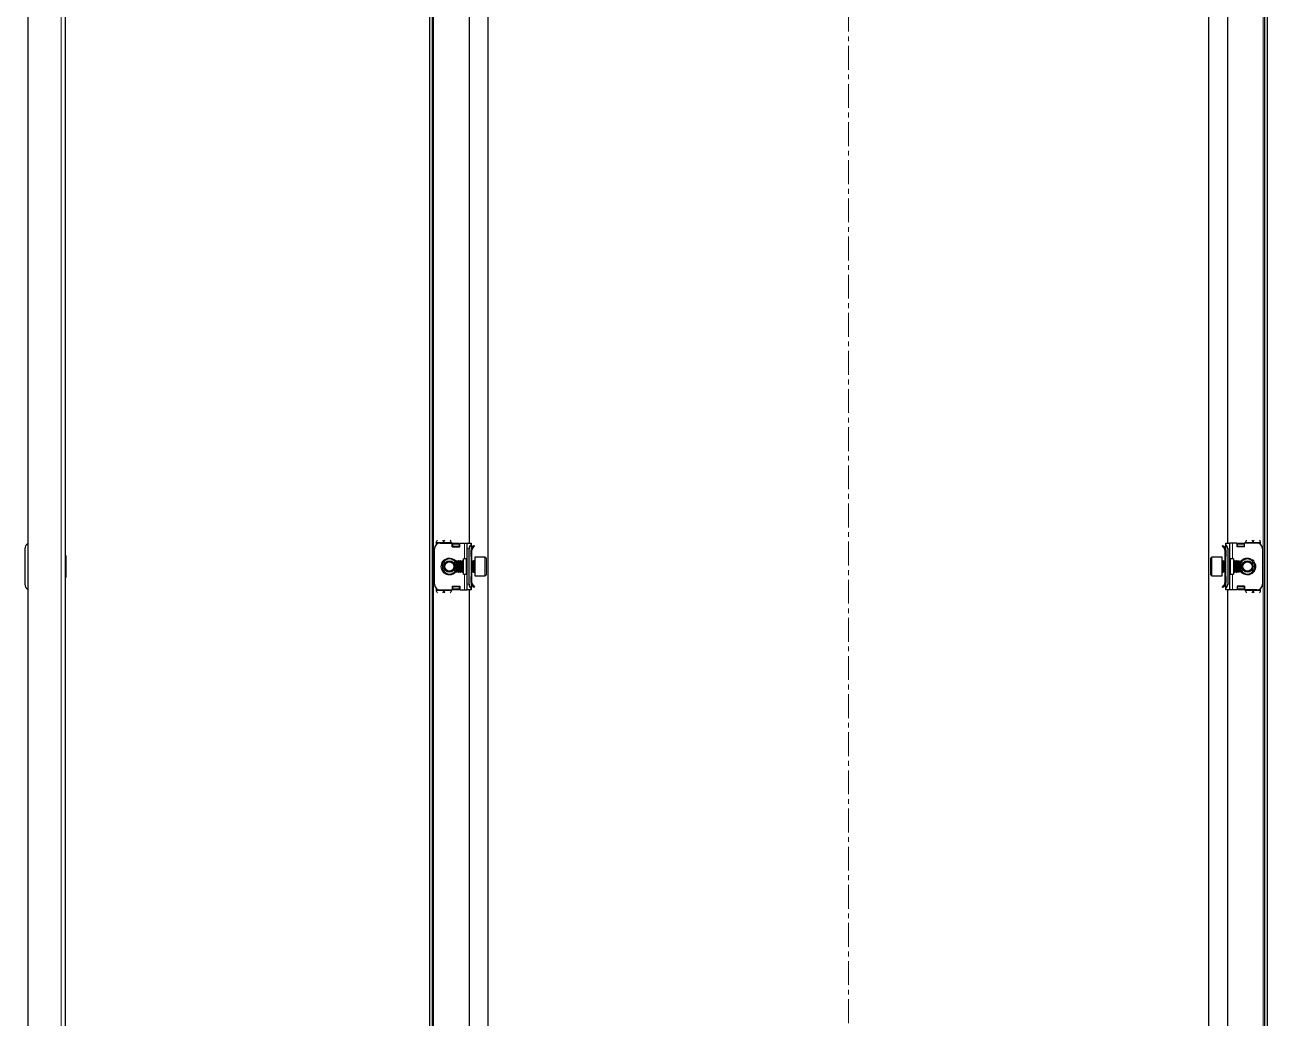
# Model space of a CAD drawing. Header units: millimetres. Extents: x 48 to 1430, y -979 to 1408.
# Drawn here: x 768 to 1430, y -328 to 202 of the extents above; entities that cross this region are included whole.
import ezdxf

# ---------------------------------------------------------------- set-up
doc = ezdxf.new("R2010")
doc.units = ezdxf.units.MM
doc.linetypes.add('CENTERX2', pattern=[20.32, 12.7, -2.54, 2.54, -2.54])
doc.layers.add('FORMAT', color=7, linetype='Continuous')

msp = doc.modelspace()

# ---------------------------------------------------------------- linework, layer by layer
at = {"color": 7, "linetype": 'Continuous', "lineweight": 25}
for p, q in [((769.88, 1306.17), (769.88, -854.83)), ((789.88, 1304.07), (789.88, -852.73)), ((983.99, -854.83), (983.99, 1306.17)), ((985.49, -854.83), (985.49, 1306.17)), ((1428.49, 1306.17), (1428.49, -854.83)), ((1429.99, 1306.17), (1429.99, -854.83)), ((1014.99, 1275.17), (1014.99, -823.83)), ((1398.99, -823.83), (1398.99, 1275.17)), ((1004.99, 525.67), (1004.99, -74.33)), ((1408.99, -74.33), (1408.99, 525.67)), ((768.38, -77.33), (768.38, -96.33)), ((986.49, -96.33), (986.49, -77.33)), ((987.49, -74.08), (987.49, -75.09)), ((989.49, -74.33), (995.99, -74.33)), ((995.49, -74.08), (995.49, -74.33)), ((995.99, -76.33), (995.99, -74.33)), ((996.19, -74.45), (995.99, -74.45)), ((995.99, -76.33), (999.99, -76.33)), ((996.19, -76.33), (996.19, -74.45)), ((996.24, -74.71), (996.74, -74.35)), ((996.74, -74.71), (996.24, -75.06)), ((996.24, -75.06), (996.24, -74.71)), ((996.24, -75.97), (996.24, -75.06)), ((996.24, -76.33), (996.24, -75.97)), ((996.74, -74.35), (996.74, -74.71)), ((996.74, -74.35), (999.24, -74.35)), ((996.74, -74.71), (999.24, -74.71)), ((999.24, -74.71), (999.24, -74.35)), ((999.24, -74.35), (999.74, -74.71)), ((999.74, -75.06), (999.24, -74.71)), ((999.74, -74.71), (999.74, -75.06)), ((999.74, -75.06), (999.74, -75.97)), ((999.74, -75.97), (999.74, -76.33)), ((999.99, -76.33), (999.99, -74.33)), ((999.99, -74.33), (1002.49, -74.33)), ((1002.49, -74.33), (1003.99, -74.33)), ((1003.99, -74.33), (1005.99, -74.33)), ((1003.99, -77.33), (1003.99, -74.33)), ((1003.99, -96.33), (1003.99, -77.33)), ((1004.99, -96.33), (1004.99, -77.33)), ((1005.99, -74.33), (1005.99, -75.09)), ((1005.99, -75.09), (1005.99, -98.56)), ((1005.99, -75.41), (1006.19, -75.62)), ((1006.49, -78.08), (1005.99, -78.08)), ((1005.99, -81.58), (1005.99, -78.08)), ((1006.49, -76.33), (1006.49, -76.79)), ((1006.49, -81.58), (1006.49, -78.08)), ((1006.57, -76.66), (1007.55, -75.69)), ((1006.93, -77.02), (1006.57, -76.66)), ((1006.93, -77.02), (1007.9, -76.04)), ((1007.55, -75.69), (1007.9, -76.04)), ((1406.43, -75.69), (1406.07, -76.04)), ((1407.05, -77.02), (1406.07, -76.04)), ((1407.4, -76.66), (1406.43, -75.69)), ((1407.05, -77.02), (1407.4, -76.66)), ((1407.49, -76.33), (1407.49, -76.72)), ((1407.49, -78.08), (1407.99, -78.08)), ((1407.49, -78.08), (1407.49, -81.58)), ((1407.78, -75.62), (1407.99, -75.41)), ((1407.99, -74.33), (1409.99, -74.33)), ((1407.99, -75.09), (1407.99, -74.33)), ((1407.99, -98.56), (1407.99, -75.09)), ((1407.99, -78.08), (1407.99, -81.58)), ((1408.99, -77.33), (1408.99, -96.33)), ((1409.99, -74.33), (1409.99, -77.33)), ((1411.49, -74.33), (1409.99, -74.33)), ((1409.99, -77.33), (1409.99, -96.33)), ((1413.99, -74.33), (1411.49, -74.33)), ((1413.99, -76.33), (1413.99, -74.33)), ((1417.99, -76.33), (1413.99, -76.33)), ((1414.24, -74.71), (1414.74, -74.35)), ((1414.74, -74.71), (1414.24, -75.06)), ((1414.24, -75.06), (1414.24, -74.71)), ((1414.24, -75.97), (1414.24, -75.06)), ((1414.24, -76.33), (1414.24, -75.97)), ((1414.74, -74.35), (1414.74, -74.71)), ((1414.74, -74.35), (1417.24, -74.35)), ((1414.74, -74.71), (1417.24, -74.71)), ((1417.24, -74.71), (1417.24, -74.35)), ((1417.24, -74.35), (1417.74, -74.71)), ((1417.74, -75.06), (1417.24, -74.71)), ((1417.74, -74.71), (1417.74, -75.06)), ((1417.74, -75.06), (1417.74, -75.97)), ((1417.74, -75.97), (1417.74, -76.33)), ((1417.79, -74.45), (1417.79, -76.33)), ((1417.99, -74.45), (1417.79, -74.45)), ((1417.99, -76.33), (1417.99, -74.33)), ((1424.49, -74.33), (1417.99, -74.33)), ((1418.49, -74.33), (1418.49, -74.08)), ((1426.49, -75.09), (1426.49, -74.08)), ((1427.49, -77.33), (1427.49, -96.33)), ((790.13, -81.04), (789.88, -81.04)), ((790.13, -81.04), (790.13, -92.61)), ((998.54, -83.83), (997.99, -84.38)), ((997.99, -84.38), (997.99, -89.27)), ((998.6, -83.83), (998.54, -83.83)), ((998.54, -83.83), (998.54, -89.83)), ((998.99, -84.38), (998.6, -83.83)), ((998.6, -83.83), (998.6, -89.35)), ((999.38, -83.83), (998.99, -84.38)), ((998.99, -84.38), (998.99, -88.89)), ((999.6, -83.83), (999.38, -83.83)), ((999.38, -83.83), (999.38, -89.35)), ((999.99, -84.38), (999.6, -83.83)), ((999.6, -83.83), (999.6, -89.35)), ((1000.38, -83.83), (999.99, -84.38)), ((999.99, -84.38), (999.99, -88.89)), ((1000.6, -83.83), (1000.38, -83.83)), ((1000.38, -83.83), (1000.38, -89.35)), ((1000.99, -84.38), (1000.6, -83.83)), ((1000.6, -83.83), (1000.6, -89.35)), ((1001.38, -83.83), (1000.99, -84.38)), ((1000.99, -84.38), (1000.99, -88.89)), ((1001.6, -83.83), (1001.38, -83.83)), ((1001.38, -83.83), (1001.38, -89.35)), ((1001.99, -84.38), (1001.6, -83.83)), ((1001.6, -83.83), (1001.6, -89.35)), ((1003.49, -82.83), (1001.99, -82.83)), ((1001.99, -90.83), (1001.99, -82.83)), ((1006.49, -81.58), (1005.99, -81.58)), ((1006.38, -83.83), (1005.99, -84.38)), ((1006.6, -83.83), (1006.38, -83.83)), ((1006.38, -83.83), (1006.38, -89.35)), ((1006.49, -83.83), (1006.49, -81.58)), ((1006.99, -84.38), (1006.6, -83.83)), ((1006.6, -83.83), (1006.6, -89.35)), ((1007.38, -83.83), (1006.99, -84.38)), ((1006.99, -84.38), (1006.99, -88.89)), ((1007.74, -83.83), (1007.38, -83.83)), ((1007.38, -83.83), (1007.38, -89.35)), ((1013.39, -81.83), (1007.99, -81.83)), ((1007.99, -81.83), (1007.99, -91.83)), ((1013.99, -82.43), (1013.99, -91.23)), ((1399.99, -84.46), (1399.99, -82.43)), ((1399.99, -91.23), (1399.99, -84.46)), ((1405.99, -81.83), (1400.59, -81.83)), ((1405.99, -84.13), (1405.99, -81.83)), ((1405.99, -91.83), (1405.99, -84.13)), ((1406.6, -83.83), (1406.24, -83.83)), ((1406.99, -84.38), (1406.6, -83.83)), ((1406.6, -89.35), (1406.6, -83.83)), ((1407.38, -83.83), (1406.99, -84.38)), ((1406.99, -88.89), (1406.99, -84.38)), ((1407.6, -83.83), (1407.38, -83.83)), ((1407.38, -89.35), (1407.38, -83.83)), ((1407.99, -81.58), (1407.49, -81.58)), ((1407.49, -81.58), (1407.49, -83.83)), ((1407.99, -84.38), (1407.6, -83.83)), ((1407.6, -89.35), (1407.6, -83.83)), ((1411.99, -82.83), (1410.49, -82.83)), ((1411.99, -82.83), (1411.99, -90.83)), ((1412.38, -83.83), (1411.99, -84.38)), ((1412.6, -83.83), (1412.38, -83.83)), ((1412.38, -89.35), (1412.38, -83.83)), ((1412.99, -84.38), (1412.6, -83.83)), ((1412.6, -89.35), (1412.6, -83.83)), ((1413.38, -83.83), (1412.99, -84.38)), ((1412.99, -88.89), (1412.99, -84.38)), ((1413.6, -83.83), (1413.38, -83.83)), ((1413.38, -89.35), (1413.38, -83.83)), ((1413.99, -84.38), (1413.6, -83.83)), ((1413.6, -89.35), (1413.6, -83.83)), ((1414.38, -83.83), (1413.99, -84.38)), ((1413.99, -88.89), (1413.99, -84.38)), ((1414.6, -83.83), (1414.38, -83.83)), ((1414.38, -89.35), (1414.38, -83.83)), ((1414.99, -84.38), (1414.6, -83.83)), ((1414.6, -89.35), (1414.6, -83.83)), ((1415.38, -83.83), (1414.99, -84.38)), ((1414.99, -88.89), (1414.99, -84.38)), ((1415.43, -83.83), (1415.38, -83.83)), ((1415.38, -89.35), (1415.38, -83.83)), ((1415.99, -84.38), (1415.43, -83.83)), ((1415.43, -85.21), (1415.43, -83.83)), ((1415.43, -89.83), (1415.43, -85.21)), ((1415.99, -85.51), (1415.99, -84.38)), ((1415.99, -89.27), (1415.99, -85.51)), ((789.88, -92.61), (790.13, -92.61)), ((997.99, -89.27), (998.54, -89.83)), ((998.54, -89.83), (998.6, -89.83)), ((998.6, -89.83), (998.99, -89.27)), ((998.6, -89.35), (998.6, -89.83)), ((998.99, -88.89), (998.99, -89.27)), ((998.99, -89.27), (999.38, -89.83)), ((999.38, -89.35), (999.38, -89.83)), ((999.38, -89.83), (999.6, -89.83)), ((999.6, -89.83), (999.99, -89.27)), ((999.6, -89.35), (999.6, -89.83)), ((999.99, -88.89), (999.99, -89.27)), ((999.99, -89.27), (1000.38, -89.83)), ((1000.38, -89.35), (1000.38, -89.83)), ((1000.38, -89.83), (1000.6, -89.83)), ((1000.6, -89.83), (1000.99, -89.27)), ((1000.6, -89.35), (1000.6, -89.83)), ((1000.99, -88.89), (1000.99, -89.27)), ((1000.99, -89.27), (1001.38, -89.83)), ((1001.38, -89.35), (1001.38, -89.83)), ((1001.38, -89.83), (1001.6, -89.83)), ((1001.6, -89.83), (1001.99, -89.27)), ((1001.6, -89.35), (1001.6, -89.83)), ((1001.99, -90.83), (1003.49, -90.83)), ((1005.99, -89.27), (1006.38, -89.83)), ((1005.99, -95.58), (1005.99, -92.08)), ((1005.99, -92.08), (1006.49, -92.08)), ((1006.38, -89.35), (1006.38, -89.83)), ((1006.38, -89.83), (1006.6, -89.83)), ((1006.49, -92.08), (1006.49, -89.83)), ((1006.49, -95.58), (1006.49, -92.08)), ((1006.6, -89.83), (1006.99, -89.27)), ((1006.6, -89.35), (1006.6, -89.83)), ((1006.99, -88.89), (1006.99, -89.27)), ((1006.99, -89.27), (1007.38, -89.83)), ((1007.38, -89.35), (1007.38, -89.83)), ((1007.38, -89.83), (1007.74, -89.83)), ((1007.99, -91.83), (1013.39, -91.83)), ((1400.59, -91.83), (1405.99, -91.83)), ((1406.24, -89.83), (1406.6, -89.83)), ((1406.6, -89.83), (1406.99, -89.27)), ((1406.6, -89.83), (1406.6, -89.35)), ((1406.99, -89.27), (1406.99, -88.89)), ((1406.99, -89.27), (1407.38, -89.83)), ((1407.38, -89.83), (1407.38, -89.35)), ((1407.38, -89.83), (1407.6, -89.83)), ((1407.49, -89.83), (1407.49, -92.08)), ((1407.49, -92.08), (1407.99, -92.08)), ((1407.49, -92.08), (1407.49, -95.58)), ((1407.6, -89.83), (1407.99, -89.27)), ((1407.6, -89.83), (1407.6, -89.35)), ((1407.99, -92.08), (1407.99, -95.58)), ((1410.49, -90.83), (1411.99, -90.83)), ((1411.99, -89.27), (1412.38, -89.83)), ((1412.38, -89.83), (1412.38, -89.35)), ((1412.38, -89.83), (1412.6, -89.83)), ((1412.6, -89.83), (1412.99, -89.27)), ((1412.6, -89.83), (1412.6, -89.35)), ((1412.99, -89.27), (1412.99, -88.89)), ((1412.99, -89.27), (1413.38, -89.83)), ((1413.38, -89.83), (1413.38, -89.35)), ((1413.38, -89.83), (1413.6, -89.83)), ((1413.6, -89.83), (1413.99, -89.27)), ((1413.6, -89.83), (1413.6, -89.35)), ((1413.99, -89.27), (1413.99, -88.89)), ((1413.99, -89.27), (1414.38, -89.83)), ((1414.38, -89.83), (1414.38, -89.35)), ((1414.38, -89.83), (1414.6, -89.83)), ((1414.6, -89.83), (1414.99, -89.27)), ((1414.6, -89.83), (1414.6, -89.35)), ((1414.99, -89.27), (1414.99, -88.89)), ((1414.99, -89.27), (1415.38, -89.83)), ((1415.38, -89.83), (1415.38, -89.35)), ((1415.38, -89.83), (1415.43, -89.83)), ((1415.43, -89.83), (1415.99, -89.27)), ((987.49, -98.56), (987.49, -99.58)), ((995.99, -97.33), (995.99, -99.33)), ((995.99, -97.33), (999.99, -97.33)), ((995.99, -99.21), (996.19, -99.21)), ((996.19, -99.21), (996.19, -97.33)), ((996.24, -97.68), (996.24, -97.33)), ((996.24, -98.6), (996.24, -97.68)), ((996.24, -98.6), (996.74, -98.95)), ((996.24, -98.95), (996.24, -98.6)), ((996.74, -99.3), (996.24, -98.95)), ((999.24, -98.95), (996.74, -98.95)), ((996.74, -98.95), (996.74, -99.3)), ((999.24, -98.95), (999.74, -98.6)), ((999.24, -99.3), (999.24, -98.95)), ((999.74, -98.95), (999.24, -99.3)), ((999.74, -97.33), (999.74, -97.68)), ((999.74, -97.68), (999.74, -98.6)), ((999.74, -98.6), (999.74, -98.95)), ((999.99, -97.33), (999.99, -99.33)), ((1003.99, -99.33), (1003.99, -96.33)), ((1006.49, -95.58), (1005.99, -95.58)), ((1006.19, -98.03), (1005.99, -98.24)), ((1005.99, -98.56), (1005.99, -99.33)), ((1006.49, -97.33), (1006.49, -96.93)), ((1006.93, -96.64), (1006.57, -96.99)), ((1006.57, -96.99), (1007.55, -97.97)), ((1006.93, -96.64), (1007.9, -97.61)), ((1007.55, -97.97), (1007.9, -97.61)), ((1407.05, -96.64), (1406.07, -97.61)), ((1406.43, -97.97), (1406.07, -97.61)), ((1407.4, -96.99), (1406.43, -97.97)), ((1407.05, -96.64), (1407.4, -96.99)), ((1407.49, -95.58), (1407.99, -95.58)), ((1407.49, -97.33), (1407.49, -96.87)), ((1407.99, -98.24), (1407.78, -98.03)), ((1407.99, -99.33), (1407.99, -98.56)), ((1409.99, -96.33), (1409.99, -99.33)), ((1417.99, -97.33), (1413.99, -97.33)), ((1413.99, -97.33), (1413.99, -99.33)), ((1414.24, -97.68), (1414.24, -97.33)), ((1414.24, -98.6), (1414.24, -97.68)), ((1414.24, -98.6), (1414.74, -98.95)), ((1414.24, -98.95), (1414.24, -98.6)), ((1414.74, -99.3), (1414.24, -98.95)), ((1417.24, -98.95), (1414.74, -98.95)), ((1414.74, -98.95), (1414.74, -99.3)), ((1417.24, -98.95), (1417.74, -98.6)), ((1417.24, -99.3), (1417.24, -98.95)), ((1417.74, -98.95), (1417.24, -99.3)), ((1417.74, -97.33), (1417.74, -97.68)), ((1417.74, -97.68), (1417.74, -98.6)), ((1417.74, -98.6), (1417.74, -98.95)), ((1417.79, -97.33), (1417.79, -99.21)), ((1417.79, -99.21), (1417.99, -99.21)), ((1417.99, -97.33), (1417.99, -99.33)), ((1426.49, -99.58), (1426.49, -98.56)), ((989.49, -99.33), (995.99, -99.33)), ((995.49, -99.33), (995.49, -99.58)), ((999.24, -99.3), (996.74, -99.3)), ((999.99, -99.33), (1002.49, -99.33)), ((1002.49, -99.33), (1003.99, -99.33)), ((1005.99, -99.33), (1003.99, -99.33)), ((1004.99, -99.33), (1004.99, -774.33)), ((1409.99, -99.33), (1407.99, -99.33)), ((1408.99, -774.33), (1408.99, -99.33)), ((1411.49, -99.33), (1409.99, -99.33)), ((1413.99, -99.33), (1411.49, -99.33)), ((1417.24, -99.3), (1414.74, -99.3)), ((1424.49, -99.33), (1417.99, -99.33)), ((1418.49, -99.58), (1418.49, -99.33))]:
    msp.add_line(p, q, dxfattribs=at)
at = {"color": 8, "linetype": 'Continuous', "lineweight": 18}
for p, q in [((787.78, 1306.17), (787.78, -854.83)), ((986.09, -852.73), (986.09, 1304.07)), ((1427.89, 1304.07), (1427.89, -852.73)), ((987.49, -74.08), (991.49, -74.08)), ((991.49, -74.08), (995.49, -74.08)), ((999.74, -75.97), (996.24, -75.97)), ((1002.49, -82.83), (1002.49, -74.33)), ((1004.99, -77.33), (1003.99, -77.33)), ((1005.99, -75.83), (1006.19, -75.62)), ((1005.99, -76.33), (1006.49, -76.33)), ((1407.99, -76.33), (1407.49, -76.33)), ((1407.99, -75.83), (1407.78, -75.62)), ((1409.99, -77.33), (1408.99, -77.33)), ((1411.49, -74.33), (1411.49, -82.83)), ((1417.74, -75.97), (1414.24, -75.97)), ((1418.49, -74.08), (1422.49, -74.08)), ((1426.49, -74.08), (1422.49, -74.08)), ((1003.49, -90.83), (1003.49, -82.83)), ((1007.74, -85.21), (1007.74, -83.83)), ((1007.74, -89.83), (1007.74, -85.21)), ((1013.39, -91.83), (1013.39, -81.83)), ((1400.59, -81.83), (1400.59, -84.13)), ((1400.59, -84.13), (1400.59, -91.83)), ((1406.24, -83.83), (1406.24, -89.83)), ((1410.49, -82.83), (1410.49, -90.83)), ((1002.49, -99.33), (1002.49, -90.83)), ((1411.49, -90.83), (1411.49, -99.33)), ((996.24, -97.68), (999.74, -97.68)), ((1003.99, -96.33), (1004.99, -96.33)), ((1005.99, -97.33), (1006.49, -97.33)), ((1005.99, -97.83), (1006.19, -98.03)), ((1407.99, -97.33), (1407.49, -97.33)), ((1407.99, -97.83), (1407.78, -98.03)), ((1408.99, -96.33), (1409.99, -96.33)), ((1414.24, -97.68), (1417.74, -97.68)), ((987.49, -99.58), (991.49, -99.58)), ((995.49, -99.58), (991.49, -99.58)), ((1422.49, -99.58), (1418.49, -99.58)), ((1426.49, -99.58), (1422.49, -99.58))]:
    msp.add_line(p, q, dxfattribs=at)
at = {"color": 7, "linetype": 'Continuous', "lineweight": 25}
for centre, radius in [((994.49, -86.83), 3), ((994.49, -86.83), 2.76), ((994.49, -86.83), 2.45), ((1419.49, -86.83), 3), ((1419.49, -86.83), 2.76), ((1419.49, -86.83), 2.45)]:
    msp.add_circle(centre, radius, dxfattribs=at)
for centre, radius, start, end in [((771.38, -77.33), 3, 120, 180), ((989.49, -77.33), 3, 90, 180), ((1007.99, -77.33), 3, 131.81031, 180), ((1005.49, -76.33), 1, 360, 45), ((1408.49, -76.33), 1, 135, 180), ((1405.99, -77.33), 3, 360, 48.18969), ((1424.49, -77.33), 3, 360, 90), ((994.49, -86.83), 4, 90, 331.04498), ((994.49, -86.83), 4, 28.95502, 90), ((1003.49, -82.33), 0.5, 270, 0), ((1007.74, -83.58), 0.25, 270, 0), ((1013.39, -82.43), 0.6, 0, 90), ((1400.59, -82.43), 0.6, 90, 180), ((1406.24, -83.58), 0.25, 180, 270), ((1410.49, -82.33), 0.5, 180, 270), ((1419.49, -86.83), 4, 270, 151.04498), ((1003.49, -91.33), 0.5, 360, 90), ((1007.74, -90.08), 0.25, 360, 90), ((1013.39, -91.23), 0.6, 270, 360), ((1400.59, -91.23), 0.6, 180, 270), ((1406.24, -90.08), 0.25, 90, 180), ((1410.49, -91.33), 0.5, 90, 180), ((1419.49, -86.83), 4, 208.95502, 270), ((771.38, -96.33), 3, 180, 240), ((989.49, -96.33), 3, 180, 270), ((1007.99, -96.33), 3, 180, 228.18969), ((1005.49, -97.33), 1, 315, 360), ((1408.49, -97.33), 1, 180, 225), ((1405.99, -96.33), 3, 311.81031, 360), ((1424.49, -96.33), 3, 270, 360)]:
    msp.add_arc(centre, radius, start, end, dxfattribs=at)
at = {"color": 8, "linetype": 'Continuous', "lineweight": 18}
for centre, start, end in [((994.49, -86.83), 35.46217, 270), ((1419.49, -86.83), 215.46217, 90), ((1419.49, -86.83), 90, 144.53783), ((994.49, -86.83), 270, 324.53783)]:
    msp.add_arc(centre, 4.5, start, end, dxfattribs=at)
at = {"color": 7, "linetype": 'Continuous', "lineweight": 25}
for points, knots in [([(987.49, -74.08), (987.58, -73.83), (987.77, -73.35), (987.96, -72.95), (988.06, -72.76)], [0, 0, 0, 0, 0.502065, 1, 1, 1, 1]), ([(990.92, -72.77), (990.99, -72.92), (991.17, -73.27), (991.36, -73.76), (991.47, -74.04), (991.49, -74.08)], [0, 0, 0, 0, 0.415483, 0.917152, 1, 1, 1, 1]), ([(991.49, -74.08), (991.58, -73.83), (991.77, -73.35), (991.96, -72.95), (992.06, -72.76)], [0, 0, 0, 0, 0.5020654, 1, 1, 1, 1]), ([(994.92, -72.77), (994.99, -72.92), (995.17, -73.27), (995.36, -73.76), (995.47, -74.04), (995.49, -74.08)], [0, 0, 0, 0, 0.415483, 0.917152, 1, 1, 1, 1]), ([(1418.49, -74.08), (1418.58, -73.83), (1418.77, -73.35), (1418.96, -72.95), (1419.06, -72.76)], [0, 0, 0, 0, 0.502065, 1, 1, 1, 1]), ([(1421.92, -72.77), (1421.99, -72.92), (1422.17, -73.27), (1422.36, -73.76), (1422.47, -74.04), (1422.49, -74.08)], [0, 0, 0, 0, 0.4154826, 0.9171518, 1, 1, 1, 1]), ([(1422.49, -74.08), (1422.58, -73.83), (1422.77, -73.35), (1422.96, -72.95), (1423.06, -72.76)], [0, 0, 0, 0, 0.5020654, 1, 1, 1, 1]), ([(1425.92, -72.77), (1425.99, -72.92), (1426.17, -73.27), (1426.36, -73.76), (1426.47, -74.04), (1426.49, -74.08)], [0, 0, 0, 0, 0.415483, 0.917152, 1, 1, 1, 1]), ([(1006.57, -76.66), (1006.42, -76.85), (1006.12, -77.23), (1005.99, -77.76), (1005.99, -78.04), (1005.99, -78.08)], [0, 0, 0, 0, 0.461863, 0.923726, 1, 1, 1, 1]), ([(1006.93, -77.02), (1006.81, -77.17), (1006.62, -77.39), (1006.51, -77.77), (1006.49, -77.98), (1006.49, -78.08)], [0, 0, 0, 0, 0.485042, 0.738404, 1, 1, 1, 1]), ([(1407.49, -78.08), (1407.47, -77.89), (1407.43, -77.6), (1407.25, -77.24), (1407.12, -77.09), (1407.05, -77.02)], [0, 0, 0, 0, 0.485042, 0.738404, 1, 1, 1, 1]), ([(1407.99, -78.08), (1407.96, -77.84), (1407.91, -77.35), (1407.62, -76.89), (1407.43, -76.69), (1407.4, -76.66)], [0, 0, 0, 0, 0.461863, 0.923726, 1, 1, 1, 1]), ([(1005.99, -95.58), (1006.01, -95.82), (1006.06, -96.3), (1006.35, -96.76), (1006.55, -96.96), (1006.57, -96.99)], [0, 0, 0, 0, 0.461863, 0.923726, 1, 1, 1, 1]), ([(1006.49, -95.58), (1006.51, -95.77), (1006.54, -96.06), (1006.73, -96.41), (1006.86, -96.56), (1006.93, -96.64)], [0, 0, 0, 0, 0.485042, 0.738404, 1, 1, 1, 1]), ([(1407.05, -96.64), (1407.17, -96.49), (1407.35, -96.26), (1407.47, -95.88), (1407.48, -95.68), (1407.49, -95.58)], [0, 0, 0, 0, 0.485042, 0.738404, 1, 1, 1, 1]), ([(1407.4, -96.99), (1407.55, -96.8), (1407.86, -96.42), (1407.98, -95.9), (1407.99, -95.62), (1407.99, -95.58)], [0, 0, 0, 0, 0.461863, 0.923726, 1, 1, 1, 1]), ([(988.06, -100.89), (987.98, -100.73), (987.81, -100.39), (987.61, -99.9), (987.5, -99.62), (987.49, -99.58)], [0, 0, 0, 0, 0.415483, 0.917152, 1, 1, 1, 1]), ([(991.49, -99.58), (991.39, -99.82), (991.2, -100.31), (991.01, -100.7), (990.92, -100.9)], [0, 0, 0, 0, 0.502065, 1, 1, 1, 1]), ([(992.06, -100.89), (991.98, -100.73), (991.81, -100.39), (991.61, -99.9), (991.5, -99.62), (991.49, -99.58)], [0, 0, 0, 0, 0.415483, 0.917152, 1, 1, 1, 1]), ([(995.49, -99.58), (995.39, -99.82), (995.2, -100.31), (995.01, -100.7), (994.92, -100.9)], [0, 0, 0, 0, 0.5020654, 1, 1, 1, 1]), ([(1419.06, -100.89), (1418.98, -100.73), (1418.81, -100.39), (1418.61, -99.9), (1418.5, -99.62), (1418.49, -99.58)], [0, 0, 0, 0, 0.415483, 0.917152, 1, 1, 1, 1]), ([(1422.49, -99.58), (1422.39, -99.82), (1422.2, -100.31), (1422.01, -100.7), (1421.92, -100.9)], [0, 0, 0, 0, 0.502065, 1, 1, 1, 1]), ([(1423.06, -100.89), (1422.98, -100.73), (1422.81, -100.39), (1422.61, -99.9), (1422.5, -99.62), (1422.49, -99.58)], [0, 0, 0, 0, 0.415483, 0.917152, 1, 1, 1, 1]), ([(1426.49, -99.58), (1426.39, -99.82), (1426.2, -100.31), (1426.01, -100.7), (1425.92, -100.9)], [0, 0, 0, 0, 0.502065, 1, 1, 1, 1])]:
    msp.add_open_spline(points, degree=3, knots=knots, dxfattribs=at)
at = {"layer": 'FORMAT', "linetype": 'CENTERX2', "lineweight": 18}
msp.add_line((1206.99, 1308.17), (1206.99, -856.83), dxfattribs=at)

doc.saveas('drawing.dxf')
